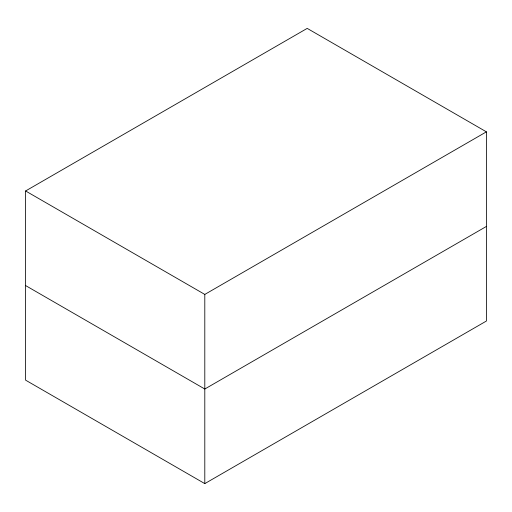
<?xml version="1.0" encoding="UTF-8"?>
<svg xmlns="http://www.w3.org/2000/svg" width="512" height="512" viewBox="0 0 512 512"><rect width="100%" height="100%" fill="white"/><g stroke="black" fill="none" stroke-linecap="round" stroke-linejoin="round"><path stroke-width="0.77" d="M25.6 190.97L307.2 28.384L486.4 131.846L486.4 321.03L204.8 483.616L25.6 380.154L25.6 190.97L204.8 294.426L486.4 131.846M486.4 226.438L204.8 389.018L25.6 285.562M204.8 294.426L204.8 483.616"/></g></svg>
